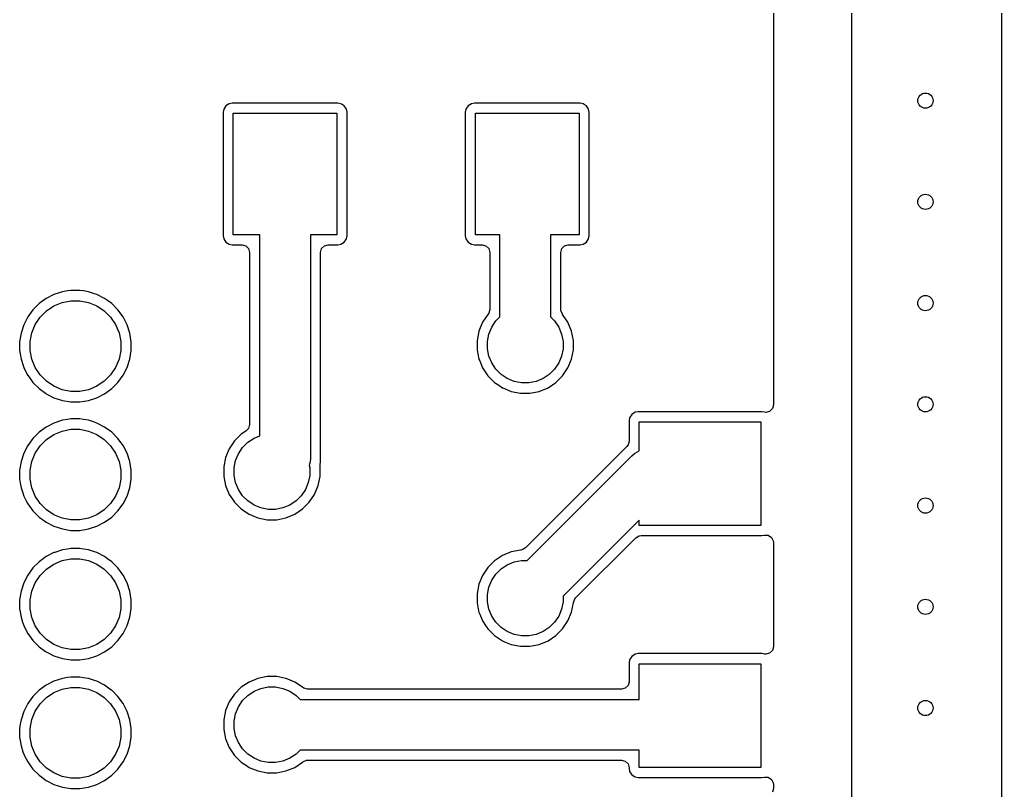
# Model space of a CAD drawing. Header units: inches. Extents: x 2.12 to 6.02, y -5.78 to -1.88.
# Drawn here: x 5.255 to 6.018, y -3.818 to -3.219 of the extents above; entities that cross this region are included whole.
import ezdxf

# ---------------------------------------------------------------- set-up
doc = ezdxf.new("R2010")
doc.units = ezdxf.units.IN
doc.header["$MEASUREMENT"] = 0
doc.layers.add('B.Cu', color=153, linetype='CONTINUOUS', true_color=0x4d7fc4)

msp = doc.modelspace()

# ---------------------------------------------------------------- linework, layer by layer
at = {"layer": 'B.Cu', "linetype": 'CONTINUOUS'}
for p, q in [((6.0177, -1.89805), (6.0177, -5.75549)), ((5.90157, -5.49887), (5.90157, -2.15468)), ((5.84055, -2.19451), (5.84055, -3.51812)), ((5.41329, -3.28826), (5.41283, -3.29056)), ((5.41504, -3.28565), (5.41329, -3.28826)), ((5.41765, -3.2839), (5.41504, -3.28565)), ((5.41995, -3.28344), (5.41765, -3.2839)), ((5.5021, -3.28344), (5.41995, -3.28344)), ((5.5044, -3.2839), (5.5021, -3.28344)), ((5.50527, -3.28448), (5.5044, -3.2839)), ((5.50701, -3.28565), (5.50527, -3.28448)), ((5.50875, -3.28826), (5.50701, -3.28565)), ((5.50894, -3.2892), (5.50875, -3.28826)), ((5.60148, -3.28826), (5.60102, -3.29056)), ((5.60323, -3.28565), (5.60148, -3.28826)), ((5.60584, -3.2839), (5.60323, -3.28565)), ((5.60814, -3.28344), (5.60584, -3.2839)), ((5.69029, -3.28344), (5.60814, -3.28344)), ((5.69259, -3.2839), (5.69029, -3.28344)), ((5.69345, -3.28448), (5.69259, -3.2839)), ((5.6952, -3.28565), (5.69345, -3.28448)), ((5.69694, -3.28826), (5.6952, -3.28565)), ((5.69713, -3.2892), (5.69694, -3.28826)), ((5.41283, -3.29056), (5.41283, -3.3866)), ((5.42073, -3.38583), (5.42073, -3.29134)), ((5.42073, -3.29134), (5.50132, -3.29134)), ((5.50132, -3.29134), (5.50132, -3.38583)), ((5.50921, -3.29056), (5.50894, -3.2892)), ((5.50921, -3.3866), (5.50921, -3.29056)), ((5.50921, -3.29056), (5.50921, -3.29056)), ((5.60102, -3.29056), (5.60102, -3.3866)), ((5.60892, -3.38583), (5.60892, -3.29134)), ((5.60892, -3.29134), (5.68951, -3.29134)), ((5.68951, -3.29134), (5.68951, -3.38583)), ((5.6974, -3.29056), (5.69713, -3.2892)), ((5.6974, -3.3866), (5.6974, -3.29056)), ((5.41283, -3.3866), (5.41329, -3.38891)), ((5.44134, -3.38583), (5.42073, -3.38583)), ((5.44134, -3.54219), (5.44134, -3.38583)), ((5.50132, -3.38583), (5.48071, -3.38583)), ((5.48071, -3.38583), (5.48071, -3.55984)), ((5.50875, -3.38891), (5.50921, -3.3866)), ((5.60102, -3.3866), (5.60148, -3.38891)), ((5.62795, -3.38583), (5.60892, -3.38583)), ((5.62795, -3.44978), (5.62795, -3.38583)), ((5.68951, -3.38583), (5.66732, -3.38583)), ((5.66732, -3.38583), (5.66732, -3.44978)), ((5.69694, -3.38891), (5.6974, -3.3866)), ((5.41329, -3.38891), (5.4134, -3.38907)), ((5.4134, -3.38907), (5.41504, -3.39152)), ((5.41504, -3.39152), (5.41765, -3.39326)), ((5.41765, -3.39326), (5.41995, -3.39372)), ((5.41995, -3.39372), (5.42758, -3.39372)), ((5.42758, -3.39372), (5.43051, -3.39451)), ((5.43051, -3.39451), (5.43266, -3.39665)), ((5.48939, -3.39665), (5.49154, -3.39451)), ((5.49154, -3.39451), (5.49447, -3.39372)), ((5.49447, -3.39372), (5.5021, -3.39372)), ((5.5021, -3.39372), (5.5044, -3.39326)), ((5.5044, -3.39326), (5.50701, -3.39152)), ((5.50701, -3.39152), (5.50875, -3.38891)), ((5.60148, -3.38891), (5.60159, -3.38907)), ((5.60159, -3.38907), (5.60323, -3.39152)), ((5.60323, -3.39152), (5.60584, -3.39326)), ((5.60584, -3.39326), (5.60814, -3.39372)), ((5.60814, -3.39372), (5.61419, -3.39372)), ((5.61419, -3.39372), (5.61713, -3.39451)), ((5.61713, -3.39451), (5.61927, -3.39665)), ((5.676, -3.39665), (5.67815, -3.39451)), ((5.67815, -3.39451), (5.68108, -3.39372)), ((5.68108, -3.39372), (5.69029, -3.39372)), ((5.69029, -3.39372), (5.69259, -3.39326)), ((5.69259, -3.39326), (5.6952, -3.39152)), ((5.6952, -3.39152), (5.69694, -3.38891)), ((5.43266, -3.39665), (5.43344, -3.39959)), ((5.43344, -3.39959), (5.43344, -3.53352)), ((5.4886, -3.39959), (5.48939, -3.39665)), ((5.4886, -3.55713), (5.4886, -3.39959)), ((5.61927, -3.39665), (5.62006, -3.39959)), ((5.62006, -3.39959), (5.62006, -3.44389)), ((5.67522, -3.39959), (5.676, -3.39665)), ((5.67522, -3.44389), (5.67522, -3.39959)), ((5.2814, -3.43229), (5.27532, -3.43538)), ((5.28197, -3.4321), (5.2814, -3.43229)), ((5.2814, -3.43229), (5.2814, -3.43229)), ((5.2814, -3.43229), (5.2814, -3.43229)), ((5.28789, -3.43018), (5.28197, -3.4321)), ((5.29201, -3.42953), (5.28789, -3.43018)), ((5.29462, -3.42911), (5.29201, -3.42953)), ((5.30144, -3.42911), (5.29462, -3.42911)), ((5.30433, -3.42957), (5.30144, -3.42911)), ((5.30818, -3.43018), (5.30433, -3.42957)), ((5.31279, -3.43168), (5.30818, -3.43018)), ((5.31466, -3.43229), (5.31279, -3.43168)), ((5.32074, -3.43538), (5.31466, -3.43229)), ((5.26981, -3.43939), (5.26498, -3.44422)), ((5.27532, -3.43538), (5.26981, -3.43939)), ((5.28133, -3.44119), (5.28775, -3.43853)), ((5.28775, -3.43853), (5.29456, -3.43718)), ((5.29456, -3.43718), (5.3015, -3.43718)), ((5.3015, -3.43718), (5.30832, -3.43853)), ((5.30832, -3.43853), (5.31473, -3.44119)), ((5.32299, -3.43702), (5.32074, -3.43538)), ((5.32074, -3.43538), (5.32074, -3.43538)), ((5.32074, -3.43538), (5.32074, -3.43538)), ((5.32626, -3.43939), (5.32299, -3.43702)), ((5.33108, -3.44422), (5.32626, -3.43939)), ((5.26498, -3.44422), (5.26098, -3.44973)), ((5.27064, -3.44996), (5.27555, -3.44505)), ((5.27555, -3.44505), (5.28133, -3.44119)), ((5.31473, -3.44119), (5.32051, -3.44505)), ((5.32051, -3.44505), (5.32542, -3.44996)), ((5.33509, -3.44973), (5.33108, -3.44422)), ((5.61857, -3.4478), (5.61448, -3.45393)), ((5.61873, -3.44761), (5.61857, -3.4478)), ((5.61927, -3.44682), (5.61873, -3.44761)), ((5.62006, -3.44389), (5.61927, -3.44682)), ((5.67529, -3.44484), (5.67522, -3.44389)), ((5.67655, -3.44761), (5.67529, -3.44484)), ((5.6767, -3.4478), (5.67655, -3.44761)), ((5.68079, -3.45392), (5.6767, -3.4478)), ((5.25788, -3.45581), (5.25577, -3.4623)), ((5.26098, -3.44973), (5.25788, -3.45581)), ((5.25788, -3.45581), (5.25788, -3.45581)), ((5.26412, -3.46216), (5.26678, -3.45574)), ((5.26678, -3.45574), (5.27064, -3.44996)), ((5.32542, -3.44996), (5.32928, -3.45574)), ((5.32928, -3.45574), (5.33194, -3.46216)), ((5.33818, -3.45581), (5.33509, -3.44973)), ((5.34029, -3.4623), (5.33818, -3.45581)), ((5.61448, -3.45393), (5.61165, -3.46074)), ((5.61448, -3.45393), (5.61448, -3.45393)), ((5.6216, -3.45773), (5.62481, -3.45292)), ((5.62481, -3.45292), (5.62795, -3.44978)), ((5.66732, -3.44978), (5.67046, -3.45292)), ((5.67046, -3.45292), (5.67368, -3.45773)), ((5.6808, -3.45393), (5.68079, -3.45392)), ((5.68362, -3.46074), (5.6808, -3.45393)), ((5.25577, -3.4623), (5.25535, -3.46494)), ((5.26277, -3.46897), (5.26412, -3.46216)), ((5.33194, -3.46216), (5.33329, -3.46897)), ((5.34136, -3.46903), (5.34029, -3.4623)), ((5.61165, -3.46074), (5.61022, -3.46797)), ((5.61825, -3.46876), (5.61938, -3.46308)), ((5.61938, -3.46308), (5.6216, -3.45773)), ((5.67368, -3.45773), (5.67589, -3.46308)), ((5.67589, -3.46308), (5.67702, -3.46876)), ((5.68506, -3.46797), (5.68362, -3.46074)), ((5.25535, -3.46494), (5.2547, -3.46903)), ((5.2547, -3.46903), (5.2547, -3.47585)), ((5.26277, -3.47591), (5.26277, -3.46897)), ((5.33329, -3.46897), (5.33329, -3.47591)), ((5.34136, -3.47585), (5.34136, -3.46903)), ((5.61022, -3.46797), (5.61022, -3.47534)), ((5.61825, -3.47455), (5.61825, -3.46876)), ((5.67702, -3.46876), (5.67702, -3.47455)), ((5.68506, -3.47534), (5.68506, -3.46797)), ((5.2547, -3.47585), (5.25513, -3.47851)), ((5.25513, -3.47851), (5.25577, -3.48259)), ((5.26412, -3.48273), (5.26277, -3.47591)), ((5.33329, -3.47591), (5.33194, -3.48273)), ((5.34029, -3.48259), (5.34136, -3.47585)), ((5.61022, -3.47534), (5.61085, -3.47851)), ((5.61085, -3.47851), (5.61165, -3.48257)), ((5.61938, -3.48022), (5.61825, -3.47455)), ((5.67702, -3.47455), (5.67589, -3.48022)), ((5.68362, -3.48257), (5.68506, -3.47534)), ((5.25577, -3.48259), (5.25709, -3.48664)), ((5.25709, -3.48664), (5.25788, -3.48907)), ((5.26678, -3.48914), (5.26412, -3.48273)), ((5.33194, -3.48273), (5.32928, -3.48914)), ((5.33818, -3.48907), (5.34029, -3.48259)), ((5.61165, -3.48257), (5.61224, -3.48398)), ((5.61224, -3.48398), (5.61448, -3.48938)), ((5.6216, -3.48557), (5.61938, -3.48022)), ((5.62481, -3.49039), (5.6216, -3.48557)), ((5.67368, -3.48557), (5.67046, -3.49039)), ((5.67589, -3.48022), (5.67368, -3.48557)), ((5.6808, -3.48938), (5.68362, -3.48257)), ((5.25788, -3.48907), (5.26091, -3.49502)), ((5.27064, -3.49492), (5.26678, -3.48914)), ((5.32928, -3.48914), (5.32542, -3.49492)), ((5.33509, -3.49515), (5.33818, -3.48907)), ((5.61448, -3.48938), (5.61448, -3.48938)), ((5.61448, -3.48938), (5.61709, -3.4933)), ((5.61709, -3.4933), (5.61857, -3.49551)), ((5.62891, -3.49448), (5.62481, -3.49039)), ((5.63372, -3.49769), (5.62891, -3.49448)), ((5.66637, -3.49448), (5.66156, -3.49769)), ((5.67046, -3.49039), (5.66637, -3.49448)), ((5.6767, -3.49551), (5.6808, -3.48938)), ((5.26091, -3.49502), (5.26098, -3.49515)), ((5.26098, -3.49515), (5.26498, -3.50067)), ((5.26498, -3.50067), (5.26498, -3.50067)), ((5.26498, -3.50067), (5.26981, -3.50549)), ((5.27555, -3.49983), (5.27064, -3.49492)), ((5.28133, -3.50369), (5.27555, -3.49983)), ((5.32051, -3.49983), (5.31473, -3.50369)), ((5.32542, -3.49492), (5.32051, -3.49983)), ((5.32626, -3.50549), (5.33108, -3.50067)), ((5.33108, -3.50067), (5.33509, -3.49515)), ((5.61857, -3.49551), (5.62378, -3.50072)), ((5.62378, -3.50072), (5.62627, -3.50238)), ((5.63907, -3.49991), (5.63372, -3.49769)), ((5.64474, -3.50104), (5.63907, -3.49991)), ((5.65053, -3.50104), (5.64474, -3.50104)), ((5.65621, -3.49991), (5.65053, -3.50104)), ((5.66156, -3.49769), (5.65621, -3.49991)), ((5.66536, -3.50482), (5.67149, -3.50072)), ((5.67149, -3.50072), (5.6767, -3.49551)), ((5.26981, -3.50549), (5.26981, -3.50549)), ((5.26981, -3.50549), (5.27474, -3.50907)), ((5.27474, -3.50907), (5.27532, -3.5095)), ((5.27532, -3.5095), (5.2814, -3.51259)), ((5.28775, -3.50635), (5.28133, -3.50369)), ((5.29456, -3.5077), (5.28775, -3.50635)), ((5.3015, -3.5077), (5.29456, -3.5077)), ((5.30832, -3.50635), (5.3015, -3.5077)), ((5.31473, -3.50369), (5.30832, -3.50635)), ((5.31466, -3.51259), (5.32074, -3.5095)), ((5.32074, -3.5095), (5.32626, -3.50549)), ((5.62627, -3.50238), (5.62991, -3.50482)), ((5.62991, -3.50482), (5.62991, -3.50482)), ((5.62991, -3.50482), (5.63154, -3.50549)), ((5.63154, -3.50549), (5.63672, -3.50764)), ((5.63672, -3.50764), (5.64395, -3.50907)), ((5.64395, -3.50907), (5.65132, -3.50907)), ((5.65132, -3.50907), (5.65855, -3.50764)), ((5.65855, -3.50764), (5.66536, -3.50482)), ((5.2814, -3.51259), (5.28789, -3.5147)), ((5.28789, -3.5147), (5.29462, -3.51577)), ((5.29462, -3.51577), (5.29462, -3.51577)), ((5.29462, -3.51577), (5.30144, -3.51577)), ((5.30144, -3.51577), (5.30818, -3.5147)), ((5.30144, -3.51577), (5.30144, -3.51577)), ((5.30818, -3.5147), (5.31466, -3.51259)), ((5.73314, -3.52392), (5.73053, -3.52567)), ((5.73544, -3.52346), (5.73314, -3.52392)), ((5.83149, -3.52346), (5.73544, -3.52346)), ((5.83354, -3.52387), (5.83149, -3.52346)), ((5.83149, -3.52346), (5.83149, -3.52346)), ((5.83469, -3.52399), (5.83354, -3.52387)), ((5.83762, -3.5232), (5.83469, -3.52399)), ((5.83977, -3.52105), (5.83762, -3.5232)), ((5.84055, -3.51812), (5.83977, -3.52105)), ((5.2814, -3.53229), (5.27532, -3.53538)), ((5.28789, -3.53018), (5.2814, -3.53229)), ((5.2814, -3.53229), (5.2814, -3.53229)), ((5.2814, -3.53229), (5.2814, -3.53229)), ((5.2814, -3.53229), (5.2814, -3.53229)), ((5.29201, -3.52953), (5.28789, -3.53018)), ((5.29462, -3.52911), (5.29201, -3.52953)), ((5.30144, -3.52911), (5.29462, -3.52911)), ((5.30433, -3.52957), (5.30144, -3.52911)), ((5.30818, -3.53018), (5.30433, -3.52957)), ((5.31202, -3.53143), (5.30818, -3.53018)), ((5.31466, -3.53229), (5.31202, -3.53143)), ((5.32074, -3.53538), (5.31466, -3.53229)), ((5.72878, -3.52828), (5.72833, -3.53058)), ((5.72833, -3.53058), (5.72833, -3.54638)), ((5.73053, -3.52567), (5.72878, -3.52828)), ((5.73622, -3.55389), (5.73622, -3.53136)), ((5.73622, -3.53136), (5.83071, -3.53136)), ((5.83071, -3.53136), (5.83071, -3.61195)), ((5.26981, -3.53939), (5.26498, -3.54422)), ((5.27532, -3.53538), (5.26981, -3.53939)), ((5.28133, -3.54119), (5.28775, -3.53853)), ((5.28775, -3.53853), (5.29456, -3.53718)), ((5.29456, -3.53718), (5.3015, -3.53718)), ((5.3015, -3.53718), (5.30832, -3.53853)), ((5.30832, -3.53853), (5.31473, -3.54119)), ((5.32626, -3.53939), (5.32074, -3.53538)), ((5.32074, -3.53538), (5.32074, -3.53538)), ((5.32074, -3.53538), (5.32074, -3.53538)), ((5.33108, -3.54422), (5.32626, -3.53939)), ((5.32626, -3.53939), (5.32626, -3.53939)), ((5.42907, -3.53958), (5.42693, -3.54101)), ((5.43084, -3.5384), (5.42907, -3.53958)), ((5.43266, -3.53646), (5.43084, -3.5384)), ((5.43344, -3.53352), (5.43266, -3.53646)), ((5.26498, -3.54422), (5.26098, -3.54973)), ((5.27064, -3.54996), (5.27555, -3.54505)), ((5.27555, -3.54505), (5.28133, -3.54119)), ((5.31473, -3.54119), (5.32051, -3.54505)), ((5.32051, -3.54505), (5.32542, -3.54996)), ((5.33358, -3.54766), (5.33108, -3.54422)), ((5.33108, -3.54422), (5.33108, -3.54422)), ((5.33509, -3.54973), (5.33358, -3.54766)), ((5.42172, -3.54622), (5.41763, -3.55235)), ((5.42693, -3.54101), (5.42172, -3.54622)), ((5.42172, -3.54622), (5.42172, -3.54622)), ((5.42693, -3.54101), (5.42693, -3.54101)), ((5.42796, -3.55135), (5.43206, -3.54725)), ((5.43206, -3.54725), (5.43687, -3.54404)), ((5.43687, -3.54404), (5.44134, -3.54219)), ((5.72833, -3.54638), (5.72754, -3.54932)), ((5.26098, -3.54973), (5.25788, -3.55581)), ((5.26678, -3.55574), (5.27064, -3.54996)), ((5.32542, -3.54996), (5.32928, -3.55574)), ((5.33818, -3.55581), (5.33509, -3.54973)), ((5.41763, -3.55235), (5.4148, -3.55916)), ((5.41763, -3.55235), (5.41763, -3.55235)), ((5.42475, -3.55616), (5.42796, -3.55135)), ((5.72661, -3.55053), (5.64777, -3.62937)), ((5.72754, -3.54932), (5.72661, -3.55053)), ((5.7325, -3.55604), (5.73622, -3.55389)), ((5.25577, -3.5623), (5.25512, -3.56639)), ((5.25788, -3.55581), (5.25577, -3.5623)), ((5.25788, -3.55581), (5.25788, -3.55581)), ((5.26277, -3.56897), (5.26412, -3.56216)), ((5.26412, -3.56216), (5.26678, -3.55574)), ((5.32928, -3.55574), (5.33194, -3.56216)), ((5.33194, -3.56216), (5.33329, -3.56897)), ((5.34029, -3.5623), (5.33818, -3.55581)), ((5.34136, -3.56903), (5.34029, -3.5623)), ((5.4148, -3.55916), (5.41337, -3.56639)), ((5.4214, -3.56718), (5.42253, -3.56151)), ((5.42253, -3.56151), (5.42475, -3.55616)), ((5.48054, -3.56241), (5.48001, -3.56439)), ((5.48071, -3.55984), (5.48054, -3.56241)), ((5.48054, -3.56241), (5.48054, -3.56241)), ((5.48825, -3.56432), (5.48854, -3.56289)), ((5.48854, -3.56289), (5.4886, -3.56256)), ((5.4886, -3.56256), (5.4886, -3.55713)), ((5.64918, -3.63912), (5.73057, -3.55773)), ((5.73057, -3.55773), (5.7325, -3.55604)), ((5.7325, -3.55604), (5.7325, -3.55604)), ((5.25512, -3.56639), (5.2547, -3.56903)), ((5.2547, -3.56903), (5.2547, -3.57585)), ((5.26277, -3.57591), (5.26277, -3.56897)), ((5.33329, -3.56897), (5.33329, -3.57591)), ((5.34136, -3.57585), (5.34136, -3.56903)), ((5.41337, -3.56639), (5.41337, -3.57376)), ((5.4214, -3.57297), (5.4214, -3.56718)), ((5.48001, -3.56439), (5.47978, -3.56523)), ((5.47978, -3.56523), (5.48017, -3.56718)), ((5.48017, -3.56718), (5.48017, -3.57297)), ((5.48818, -3.56611), (5.48825, -3.5661)), ((5.48821, -3.56639), (5.48818, -3.56611)), ((5.48821, -3.57376), (5.48821, -3.56639)), ((5.48821, -3.56639), (5.48821, -3.56639)), ((5.48825, -3.5661), (5.48825, -3.56432)), ((5.2547, -3.57585), (5.25496, -3.57746)), ((5.25496, -3.57746), (5.25577, -3.58259)), ((5.26412, -3.58273), (5.26277, -3.57591)), ((5.33329, -3.57591), (5.33194, -3.58273)), ((5.34029, -3.58259), (5.34136, -3.57585)), ((5.41337, -3.57376), (5.4148, -3.58099)), ((5.42253, -3.57865), (5.4214, -3.57297)), ((5.48017, -3.57297), (5.47904, -3.57865)), ((5.48677, -3.58099), (5.48821, -3.57376)), ((5.25577, -3.58259), (5.25686, -3.58593)), ((5.25686, -3.58593), (5.25788, -3.58907)), ((5.26678, -3.58914), (5.26412, -3.58273)), ((5.33194, -3.58273), (5.32928, -3.58914)), ((5.33818, -3.58907), (5.34029, -3.58259)), ((5.4148, -3.58099), (5.41763, -3.5878)), ((5.42475, -3.584), (5.42253, -3.57865)), ((5.42796, -3.58881), (5.42475, -3.584)), ((5.47683, -3.584), (5.47361, -3.58881)), ((5.47904, -3.57865), (5.47683, -3.584)), ((5.48395, -3.5878), (5.48677, -3.58099)), ((5.25788, -3.58907), (5.25984, -3.59291)), ((5.25984, -3.59291), (5.26098, -3.59515)), ((5.27064, -3.59492), (5.26678, -3.58914)), ((5.32928, -3.58914), (5.32542, -3.59492)), ((5.33509, -3.59515), (5.33818, -3.58907)), ((5.41763, -3.5878), (5.41763, -3.5878)), ((5.41763, -3.5878), (5.42006, -3.59145)), ((5.42006, -3.59145), (5.42172, -3.59393)), ((5.43206, -3.5929), (5.42796, -3.58881)), ((5.43687, -3.59612), (5.43206, -3.5929)), ((5.46952, -3.5929), (5.46471, -3.59612)), ((5.47361, -3.58881), (5.46952, -3.5929)), ((5.47985, -3.59393), (5.48395, -3.5878)), ((5.26098, -3.59515), (5.26498, -3.60067)), ((5.26498, -3.60067), (5.26498, -3.60067)), ((5.26498, -3.60067), (5.26981, -3.60549)), ((5.27555, -3.59983), (5.27064, -3.59492)), ((5.28133, -3.60369), (5.27555, -3.59983)), ((5.32051, -3.59983), (5.31473, -3.60369)), ((5.32542, -3.59492), (5.32051, -3.59983)), ((5.32626, -3.60549), (5.33108, -3.60067)), ((5.33108, -3.60067), (5.33509, -3.59515)), ((5.42172, -3.59393), (5.42693, -3.59915)), ((5.42693, -3.59915), (5.42799, -3.59985)), ((5.42799, -3.59985), (5.43306, -3.60324)), ((5.44222, -3.59833), (5.43687, -3.59612)), ((5.44789, -3.59946), (5.44222, -3.59833)), ((5.45368, -3.59946), (5.44789, -3.59946)), ((5.45936, -3.59833), (5.45368, -3.59946)), ((5.46471, -3.59612), (5.45936, -3.59833)), ((5.46851, -3.60324), (5.47464, -3.59915)), ((5.47464, -3.59915), (5.47985, -3.59393)), ((5.26981, -3.60549), (5.26981, -3.60549)), ((5.26981, -3.60549), (5.27417, -3.60866)), ((5.27417, -3.60866), (5.27532, -3.6095)), ((5.28775, -3.60635), (5.28133, -3.60369)), ((5.29456, -3.6077), (5.28775, -3.60635)), ((5.3015, -3.6077), (5.29456, -3.6077)), ((5.30832, -3.60635), (5.3015, -3.6077)), ((5.31473, -3.60369), (5.30832, -3.60635)), ((5.32074, -3.6095), (5.32626, -3.60549)), ((5.43306, -3.60324), (5.43306, -3.60324)), ((5.43306, -3.60324), (5.43486, -3.60399)), ((5.43486, -3.60399), (5.43987, -3.60606)), ((5.43987, -3.60606), (5.4471, -3.6075)), ((5.4471, -3.6075), (5.45447, -3.6075)), ((5.45447, -3.6075), (5.4617, -3.60606)), ((5.4617, -3.60606), (5.46851, -3.60324)), ((5.73622, -3.60776), (5.67702, -3.66696)), ((5.73622, -3.61195), (5.73622, -3.60776)), ((5.27532, -3.6095), (5.2814, -3.61259)), ((5.2814, -3.61259), (5.28789, -3.6147)), ((5.28789, -3.6147), (5.29462, -3.61577)), ((5.29462, -3.61577), (5.29462, -3.61577)), ((5.29462, -3.61577), (5.30144, -3.61577)), ((5.30144, -3.61577), (5.30818, -3.6147)), ((5.30144, -3.61577), (5.30144, -3.61577)), ((5.30818, -3.6147), (5.31466, -3.61259)), ((5.31466, -3.61259), (5.32074, -3.6095)), ((5.83071, -3.61195), (5.73622, -3.61195)), ((5.68677, -3.66837), (5.73358, -3.62156)), ((5.73358, -3.62156), (5.73621, -3.62004)), ((5.73621, -3.62004), (5.73773, -3.61984)), ((5.73773, -3.61984), (5.83149, -3.61984)), ((5.83149, -3.61984), (5.83354, -3.61943)), ((5.83354, -3.61943), (5.83657, -3.61963)), ((5.83657, -3.61963), (5.8391, -3.62132)), ((5.8391, -3.62132), (5.84044, -3.62404)), ((5.84044, -3.62404), (5.84055, -3.62519)), ((5.28789, -3.63097), (5.28197, -3.63289)), ((5.29201, -3.63032), (5.28789, -3.63097)), ((5.29462, -3.6299), (5.29201, -3.63032)), ((5.30144, -3.6299), (5.29462, -3.6299)), ((5.30433, -3.63036), (5.30144, -3.6299)), ((5.30818, -3.63097), (5.30433, -3.63036)), ((5.31279, -3.63247), (5.30818, -3.63097)), ((5.64395, -3.63108), (5.63672, -3.63252)), ((5.6442, -3.63106), (5.64395, -3.63108)), ((5.64514, -3.63089), (5.6442, -3.63106)), ((5.64777, -3.62937), (5.64514, -3.63089)), ((5.84055, -3.62519), (5.84055, -3.70631)), ((5.27532, -3.63617), (5.26981, -3.64018)), ((5.2814, -3.63308), (5.27532, -3.63617)), ((5.28133, -3.64198), (5.28775, -3.63932)), ((5.28197, -3.63289), (5.2814, -3.63308)), ((5.2814, -3.63308), (5.2814, -3.63308)), ((5.2814, -3.63308), (5.2814, -3.63308)), ((5.28775, -3.63932), (5.29456, -3.63797)), ((5.29456, -3.63797), (5.3015, -3.63797)), ((5.3015, -3.63797), (5.30832, -3.63932)), ((5.30832, -3.63932), (5.31473, -3.64198)), ((5.31466, -3.63308), (5.31279, -3.63247)), ((5.32074, -3.63617), (5.31466, -3.63308)), ((5.32299, -3.63781), (5.32074, -3.63617)), ((5.32074, -3.63617), (5.32074, -3.63617)), ((5.32074, -3.63617), (5.32074, -3.63617)), ((5.32626, -3.64018), (5.32299, -3.63781)), ((5.62378, -3.63944), (5.61857, -3.64465)), ((5.62991, -3.63534), (5.62378, -3.63944)), ((5.62378, -3.63944), (5.62378, -3.63944)), ((5.63672, -3.63252), (5.62991, -3.63534)), ((5.62991, -3.63534), (5.62991, -3.63534)), ((5.63907, -3.64025), (5.64474, -3.63912)), ((5.64474, -3.63912), (5.64918, -3.63912)), ((5.26498, -3.645), (5.26098, -3.65052)), ((5.26981, -3.64018), (5.26498, -3.645)), ((5.27064, -3.65075), (5.27555, -3.64584)), ((5.27555, -3.64584), (5.28133, -3.64198)), ((5.31473, -3.64198), (5.32051, -3.64584)), ((5.32051, -3.64584), (5.32542, -3.65075)), ((5.33108, -3.645), (5.32626, -3.64018)), ((5.33509, -3.65052), (5.33108, -3.645)), ((5.61857, -3.64465), (5.61448, -3.65078)), ((5.61857, -3.64465), (5.61857, -3.64465)), ((5.62481, -3.64977), (5.62891, -3.64568)), ((5.62891, -3.64568), (5.63372, -3.64246)), ((5.63372, -3.64246), (5.63907, -3.64025)), ((5.26098, -3.65052), (5.25788, -3.6566)), ((5.26678, -3.65653), (5.27064, -3.65075)), ((5.32542, -3.65075), (5.32928, -3.65653)), ((5.33818, -3.6566), (5.33509, -3.65052)), ((5.61448, -3.65078), (5.61165, -3.65759)), ((5.61448, -3.65078), (5.61448, -3.65078)), ((5.61938, -3.65993), (5.6216, -3.65458)), ((5.6216, -3.65458), (5.62481, -3.64977)), ((5.25788, -3.6566), (5.25577, -3.66308)), ((5.25788, -3.6566), (5.25788, -3.6566)), ((5.26412, -3.66294), (5.26678, -3.65653)), ((5.32928, -3.65653), (5.33194, -3.66294)), ((5.34029, -3.66308), (5.33818, -3.6566)), ((5.61165, -3.65759), (5.61022, -3.66482)), ((5.61825, -3.66561), (5.61938, -3.65993)), ((5.25535, -3.66573), (5.2547, -3.66982)), ((5.2547, -3.66982), (5.2547, -3.67664)), ((5.25577, -3.66308), (5.25535, -3.66573)), ((5.26277, -3.66976), (5.26412, -3.66294)), ((5.26277, -3.6767), (5.26277, -3.66976)), ((5.33194, -3.66294), (5.33329, -3.66976)), ((5.33329, -3.66976), (5.33329, -3.6767)), ((5.34136, -3.66982), (5.34029, -3.66308)), ((5.34136, -3.67664), (5.34136, -3.66982)), ((5.61022, -3.66482), (5.61022, -3.67219)), ((5.61825, -3.6714), (5.61825, -3.66561)), ((5.67702, -3.66696), (5.67702, -3.6714)), ((5.68508, -3.67194), (5.68615, -3.6691)), ((5.68615, -3.6691), (5.68677, -3.66837)), ((5.2547, -3.67664), (5.25491, -3.67793)), ((5.26412, -3.68351), (5.26277, -3.6767)), ((5.33329, -3.6767), (5.33194, -3.68351)), ((5.34029, -3.68337), (5.34136, -3.67664)), ((5.61022, -3.67219), (5.61144, -3.67835)), ((5.61938, -3.67708), (5.61825, -3.6714)), ((5.6216, -3.68242), (5.61938, -3.67708)), ((5.67589, -3.67708), (5.67368, -3.68242)), ((5.67702, -3.6714), (5.67589, -3.67708)), ((5.68362, -3.67942), (5.68506, -3.67219)), ((5.68506, -3.67219), (5.68508, -3.67194)), ((5.68506, -3.67219), (5.68506, -3.67219)), ((5.25491, -3.67793), (5.25577, -3.68337)), ((5.25577, -3.68337), (5.25698, -3.6871)), ((5.26678, -3.68993), (5.26412, -3.68351)), ((5.33194, -3.68351), (5.32928, -3.68993)), ((5.33818, -3.68986), (5.34029, -3.68337)), ((5.61144, -3.67835), (5.61165, -3.67942)), ((5.61165, -3.67942), (5.61224, -3.68083)), ((5.61224, -3.68083), (5.61448, -3.68623)), ((5.62481, -3.68724), (5.6216, -3.68242)), ((5.67368, -3.68242), (5.67046, -3.68724)), ((5.6808, -3.68623), (5.68362, -3.67942)), ((5.25698, -3.6871), (5.25788, -3.68986)), ((5.25788, -3.68986), (5.26091, -3.6958)), ((5.27064, -3.69571), (5.26678, -3.68993)), ((5.32928, -3.68993), (5.32542, -3.69571)), ((5.33509, -3.69594), (5.33818, -3.68986)), ((5.61448, -3.68623), (5.61448, -3.68623)), ((5.61448, -3.68623), (5.6169, -3.68986)), ((5.6169, -3.68986), (5.61857, -3.69236)), ((5.61857, -3.69236), (5.62378, -3.69757)), ((5.62891, -3.69133), (5.62481, -3.68724)), ((5.63372, -3.69454), (5.62891, -3.69133)), ((5.66637, -3.69133), (5.66156, -3.69454)), ((5.67046, -3.68724), (5.66637, -3.69133)), ((5.67149, -3.69757), (5.6767, -3.69236)), ((5.6767, -3.69236), (5.6808, -3.68623)), ((5.26091, -3.6958), (5.26098, -3.69594)), ((5.26098, -3.69594), (5.26498, -3.70145)), ((5.27555, -3.70062), (5.27064, -3.69571)), ((5.32542, -3.69571), (5.32051, -3.70062)), ((5.33108, -3.70145), (5.33509, -3.69594)), ((5.62378, -3.69757), (5.62759, -3.70012)), ((5.62759, -3.70012), (5.62991, -3.70167)), ((5.63907, -3.69676), (5.63372, -3.69454)), ((5.64474, -3.69789), (5.63907, -3.69676)), ((5.65053, -3.69789), (5.64474, -3.69789)), ((5.65621, -3.69676), (5.65053, -3.69789)), ((5.66156, -3.69454), (5.65621, -3.69676)), ((5.66536, -3.70167), (5.67149, -3.69757)), ((5.26498, -3.70145), (5.26498, -3.70145)), ((5.26498, -3.70145), (5.26981, -3.70628)), ((5.26981, -3.70628), (5.26981, -3.70628)), ((5.26981, -3.70628), (5.27488, -3.70996)), ((5.28133, -3.70448), (5.27555, -3.70062)), ((5.28775, -3.70714), (5.28133, -3.70448)), ((5.29456, -3.70849), (5.28775, -3.70714)), ((5.30832, -3.70714), (5.3015, -3.70849)), ((5.31473, -3.70448), (5.30832, -3.70714)), ((5.32051, -3.70062), (5.31473, -3.70448)), ((5.32074, -3.71028), (5.32626, -3.70628)), ((5.32626, -3.70628), (5.33108, -3.70145)), ((5.62991, -3.70167), (5.62991, -3.70167)), ((5.62991, -3.70167), (5.63159, -3.70236)), ((5.63159, -3.70236), (5.63672, -3.70449)), ((5.63672, -3.70449), (5.64395, -3.70593)), ((5.64395, -3.70593), (5.65132, -3.70593)), ((5.65132, -3.70593), (5.65855, -3.70449)), ((5.65855, -3.70449), (5.66536, -3.70167)), ((5.84055, -3.70631), (5.83977, -3.70924)), ((5.27488, -3.70996), (5.27532, -3.71028)), ((5.27532, -3.71028), (5.2814, -3.71338)), ((5.2814, -3.71338), (5.28789, -3.71549)), ((5.28789, -3.71549), (5.29462, -3.71656)), ((5.3015, -3.70849), (5.29456, -3.70849)), ((5.30144, -3.71656), (5.30818, -3.71549)), ((5.30818, -3.71549), (5.31466, -3.71338)), ((5.31466, -3.71338), (5.32074, -3.71028)), ((5.73053, -3.71386), (5.72878, -3.71647)), ((5.73314, -3.71211), (5.73053, -3.71386)), ((5.73544, -3.71165), (5.73314, -3.71211)), ((5.83149, -3.71165), (5.73544, -3.71165)), ((5.83354, -3.71206), (5.83149, -3.71165)), ((5.83149, -3.71165), (5.83149, -3.71165)), ((5.83469, -3.71217), (5.83354, -3.71206)), ((5.83762, -3.71139), (5.83469, -3.71217)), ((5.83977, -3.70924), (5.83762, -3.71139)), ((5.29462, -3.71656), (5.29462, -3.71656)), ((5.29462, -3.71656), (5.30144, -3.71656)), ((5.30144, -3.71656), (5.30144, -3.71656)), ((5.72878, -3.71647), (5.72833, -3.71877)), ((5.72833, -3.71877), (5.72833, -3.73348)), ((5.73622, -3.74724), (5.73622, -3.71955)), ((5.73622, -3.71955), (5.83071, -3.71955)), ((5.83071, -3.71955), (5.83071, -3.80014)), ((5.28789, -3.73097), (5.2814, -3.73308)), ((5.29201, -3.73032), (5.28789, -3.73097)), ((5.29462, -3.7299), (5.29201, -3.73032)), ((5.30144, -3.7299), (5.29462, -3.7299)), ((5.30433, -3.73036), (5.30144, -3.7299)), ((5.30818, -3.73097), (5.30433, -3.73036)), ((5.31279, -3.73247), (5.30818, -3.73097)), ((5.43987, -3.73095), (5.43306, -3.73377)), ((5.4471, -3.72951), (5.43987, -3.73095)), ((5.45447, -3.72951), (5.4471, -3.72951)), ((5.4617, -3.73095), (5.45447, -3.72951)), ((5.46311, -3.73153), (5.4617, -3.73095)), ((5.4617, -3.73095), (5.4617, -3.73095)), ((5.4617, -3.73095), (5.4617, -3.73095)), ((5.27532, -3.73617), (5.26981, -3.74018)), ((5.2814, -3.73308), (5.27532, -3.73617)), ((5.2814, -3.73308), (5.2814, -3.73308)), ((5.2814, -3.73308), (5.2814, -3.73308)), ((5.2814, -3.73308), (5.2814, -3.73308)), ((5.28775, -3.73932), (5.29456, -3.73797)), ((5.29456, -3.73797), (5.3015, -3.73797)), ((5.3015, -3.73797), (5.30832, -3.73932)), ((5.31466, -3.73308), (5.31279, -3.73247)), ((5.32074, -3.73617), (5.31466, -3.73308)), ((5.32593, -3.73994), (5.32074, -3.73617)), ((5.32074, -3.73617), (5.32074, -3.73617)), ((5.32074, -3.73617), (5.32074, -3.73617)), ((5.42693, -3.73786), (5.42172, -3.74307)), ((5.43306, -3.73377), (5.42693, -3.73786)), ((5.42693, -3.73786), (5.42693, -3.73786)), ((5.43306, -3.73377), (5.43306, -3.73377)), ((5.44222, -3.73867), (5.44789, -3.73754)), ((5.44789, -3.73754), (5.45368, -3.73754)), ((5.45368, -3.73754), (5.45936, -3.73867)), ((5.46851, -3.73377), (5.46311, -3.73153)), ((5.47464, -3.73786), (5.46851, -3.73377)), ((5.46851, -3.73377), (5.46851, -3.73377)), ((5.47483, -3.73802), (5.47464, -3.73786)), ((5.47562, -3.73856), (5.47483, -3.73802)), ((5.47855, -3.73935), (5.47562, -3.73856)), ((5.72539, -3.73856), (5.72246, -3.73935)), ((5.72754, -3.73642), (5.72539, -3.73856)), ((5.72833, -3.73348), (5.72754, -3.73642)), ((5.26498, -3.745), (5.26098, -3.75052)), ((5.26981, -3.74018), (5.26498, -3.745)), ((5.27064, -3.75075), (5.27555, -3.74584)), ((5.27555, -3.74584), (5.28133, -3.74198)), ((5.28133, -3.74198), (5.28775, -3.73932)), ((5.30832, -3.73932), (5.31473, -3.74198)), ((5.31473, -3.74198), (5.32051, -3.74584)), ((5.32051, -3.74584), (5.32542, -3.75075)), ((5.32626, -3.74018), (5.32593, -3.73994)), ((5.33108, -3.745), (5.32626, -3.74018)), ((5.33509, -3.75052), (5.33108, -3.745)), ((5.42172, -3.74307), (5.41763, -3.7492)), ((5.42172, -3.74307), (5.42172, -3.74307)), ((5.42796, -3.7482), (5.43206, -3.7441)), ((5.43206, -3.7441), (5.43687, -3.74089)), ((5.43687, -3.74089), (5.44222, -3.73867)), ((5.45936, -3.73867), (5.46471, -3.74089)), ((5.46471, -3.74089), (5.46952, -3.7441)), ((5.46952, -3.7441), (5.47266, -3.74724)), ((5.72246, -3.73935), (5.47855, -3.73935)), ((5.26098, -3.75052), (5.25788, -3.7566)), ((5.26678, -3.75653), (5.27064, -3.75075)), ((5.32542, -3.75075), (5.32928, -3.75653)), ((5.33818, -3.7566), (5.33509, -3.75052)), ((5.41763, -3.7492), (5.4148, -3.75601)), ((5.41763, -3.7492), (5.41763, -3.7492)), ((5.42253, -3.75836), (5.42475, -3.75301)), ((5.42475, -3.75301), (5.42796, -3.7482)), ((5.47266, -3.74724), (5.73622, -3.74724)), ((5.25788, -3.7566), (5.25577, -3.76308)), ((5.25788, -3.7566), (5.25788, -3.7566)), ((5.26412, -3.76294), (5.26678, -3.75653)), ((5.32928, -3.75653), (5.33194, -3.76294)), ((5.34029, -3.76308), (5.33818, -3.7566)), ((5.4148, -3.75601), (5.41337, -3.76324)), ((5.4214, -3.76403), (5.42253, -3.75836)), ((5.25524, -3.76642), (5.2547, -3.76982)), ((5.25577, -3.76308), (5.25524, -3.76642)), ((5.26277, -3.76976), (5.26412, -3.76294)), ((5.33194, -3.76294), (5.33329, -3.76976)), ((5.34136, -3.76982), (5.34029, -3.76308)), ((5.41337, -3.76324), (5.41337, -3.77061)), ((5.4214, -3.76982), (5.4214, -3.76403)), ((5.2547, -3.76982), (5.2547, -3.77664)), ((5.2547, -3.77664), (5.2549, -3.77784)), ((5.26277, -3.7767), (5.26277, -3.76976)), ((5.26412, -3.78351), (5.26277, -3.7767)), ((5.33329, -3.7767), (5.33194, -3.78351)), ((5.33329, -3.76976), (5.33329, -3.7767)), ((5.34029, -3.78337), (5.34136, -3.77664)), ((5.34136, -3.77664), (5.34136, -3.76982)), ((5.41337, -3.77061), (5.4148, -3.77784)), ((5.42253, -3.7755), (5.4214, -3.76982)), ((5.42475, -3.78085), (5.42253, -3.7755)), ((5.2549, -3.77784), (5.25577, -3.78337)), ((5.25577, -3.78337), (5.25725, -3.78794)), ((5.26678, -3.78993), (5.26412, -3.78351)), ((5.33194, -3.78351), (5.32928, -3.78993)), ((5.33818, -3.78986), (5.34029, -3.78337)), ((5.4148, -3.77784), (5.41763, -3.78465)), ((5.42796, -3.78566), (5.42475, -3.78085)), ((5.25725, -3.78794), (5.25788, -3.78986)), ((5.25788, -3.78986), (5.25857, -3.79122)), ((5.25857, -3.79122), (5.26098, -3.79594)), ((5.27064, -3.79571), (5.26678, -3.78993)), ((5.32928, -3.78993), (5.32542, -3.79571)), ((5.33509, -3.79594), (5.33818, -3.78986)), ((5.41763, -3.78465), (5.41763, -3.78465)), ((5.41763, -3.78465), (5.41815, -3.78543)), ((5.41815, -3.78543), (5.42172, -3.79078)), ((5.42172, -3.79078), (5.42693, -3.796)), ((5.43206, -3.78975), (5.42796, -3.78566)), ((5.43687, -3.79297), (5.43206, -3.78975)), ((5.46952, -3.78975), (5.46471, -3.79297)), ((5.47266, -3.78661), (5.46952, -3.78975)), ((5.73622, -3.78661), (5.47266, -3.78661)), ((5.73622, -3.80014), (5.73622, -3.78661)), ((5.26098, -3.79594), (5.2642, -3.80037)), ((5.27555, -3.80062), (5.27064, -3.79571)), ((5.32542, -3.79571), (5.32051, -3.80062)), ((5.33108, -3.80145), (5.33509, -3.79594)), ((5.42693, -3.796), (5.43099, -3.79871)), ((5.43099, -3.79871), (5.43306, -3.80009)), ((5.44222, -3.79519), (5.43687, -3.79297)), ((5.44789, -3.79631), (5.44222, -3.79519)), ((5.45368, -3.79631), (5.44789, -3.79631)), ((5.45936, -3.79519), (5.45368, -3.79631)), ((5.46471, -3.79297), (5.45936, -3.79519)), ((5.46851, -3.80009), (5.47464, -3.796)), ((5.47464, -3.796), (5.47483, -3.79584)), ((5.47464, -3.796), (5.47464, -3.796)), ((5.47464, -3.796), (5.47464, -3.796)), ((5.47483, -3.79584), (5.4776, -3.79459)), ((5.4776, -3.79459), (5.47855, -3.79451)), ((5.47855, -3.79451), (5.72246, -3.79451)), ((5.72246, -3.79451), (5.72539, -3.79529)), ((5.72539, -3.79529), (5.72754, -3.79744)), ((5.72754, -3.79744), (5.72833, -3.80037)), ((5.2642, -3.80037), (5.26498, -3.80145)), ((5.26498, -3.80145), (5.26981, -3.80628)), ((5.26981, -3.80628), (5.27159, -3.80757)), ((5.28133, -3.80448), (5.27555, -3.80062)), ((5.28775, -3.80714), (5.28133, -3.80448)), ((5.29456, -3.80849), (5.28775, -3.80714)), ((5.30832, -3.80714), (5.3015, -3.80849)), ((5.31473, -3.80448), (5.30832, -3.80714)), ((5.32051, -3.80062), (5.31473, -3.80448)), ((5.32074, -3.81028), (5.32626, -3.80628)), ((5.32626, -3.80628), (5.33108, -3.80145)), ((5.43306, -3.80009), (5.43306, -3.80009)), ((5.43306, -3.80009), (5.43374, -3.80037)), ((5.43374, -3.80037), (5.43987, -3.80291)), ((5.43987, -3.80291), (5.4471, -3.80435)), ((5.4471, -3.80435), (5.45447, -3.80435)), ((5.45447, -3.80435), (5.4617, -3.80291)), ((5.4617, -3.80291), (5.46851, -3.80009)), ((5.72833, -3.80037), (5.72833, -3.80092)), ((5.72833, -3.80092), (5.72878, -3.80322)), ((5.72878, -3.80322), (5.72878, -3.80322)), ((5.72878, -3.80322), (5.73053, -3.80583)), ((5.73053, -3.80583), (5.73314, -3.80757)), ((5.83071, -3.80014), (5.73622, -3.80014)), ((5.27159, -3.80757), (5.27461, -3.80976)), ((5.27461, -3.80976), (5.27532, -3.81028)), ((5.27532, -3.81028), (5.2814, -3.81338)), ((5.2814, -3.81338), (5.28789, -3.81549)), ((5.3015, -3.80849), (5.29456, -3.80849)), ((5.30818, -3.81549), (5.31466, -3.81338)), ((5.31466, -3.81338), (5.32074, -3.81028)), ((5.73314, -3.80757), (5.73544, -3.80803)), ((5.73544, -3.80803), (5.83149, -3.80803)), ((5.83149, -3.80803), (5.83354, -3.80762)), ((5.83354, -3.80762), (5.83657, -3.80782)), ((5.83657, -3.80782), (5.8391, -3.80951)), ((5.8391, -3.80951), (5.84044, -3.81223)), ((5.84044, -3.81223), (5.84055, -3.81338)), ((5.84055, -3.81338), (5.84055, -3.81654)), ((5.28789, -3.81549), (5.29462, -3.81656)), ((5.29462, -3.81656), (5.29462, -3.81656)), ((5.29462, -3.81656), (5.30144, -3.81656)), ((5.30144, -3.81656), (5.30818, -3.81549)), ((5.30144, -3.81656), (5.30144, -3.81656)), ((5.84055, -3.81654), (5.83977, -3.81948))]:
    msp.add_line(p, q, dxfattribs=at)
at = {"layer": 'B.Cu'}
for centre in [(5.95868, -3.28152), (5.95868, -3.36026), (5.95868, -3.439), (5.95868, -3.51774), (5.95868, -3.59648), (5.95868, -3.67522), (5.95868, -3.75396)]:
    msp.add_circle(centre, 0.00591, dxfattribs=at)

doc.saveas('drawing.dxf')
